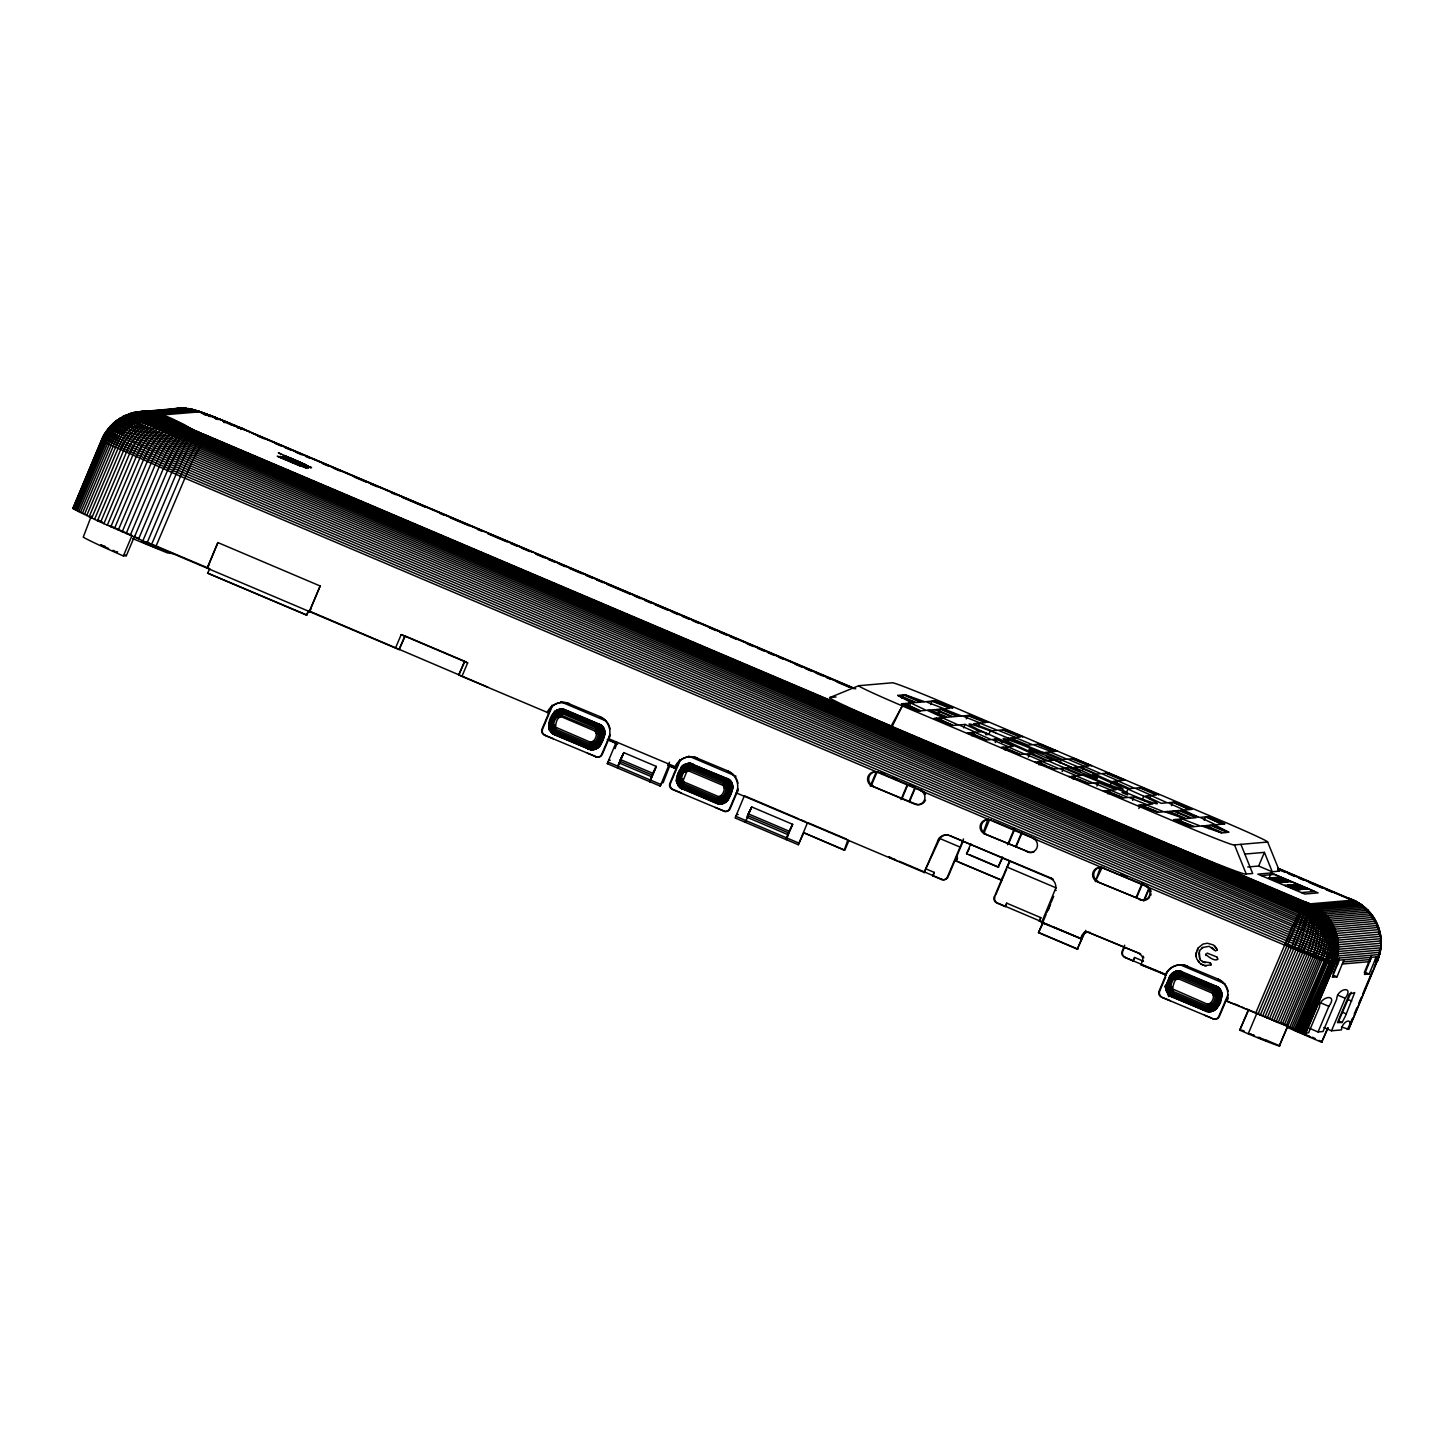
<?xml version="1.0" encoding="UTF-8"?>
<svg xmlns="http://www.w3.org/2000/svg" width="1454" height="1454" viewBox="0 0 1454 1454"><rect width="100%" height="100%" fill="white"/><g stroke="black" fill="none" stroke-linecap="round" stroke-linejoin="round"><path stroke-width="1.5" d="M249.452 431.42L249.543 432.583M1371.595 917.401L1374.866 919.291L1332.009 923.054L1312.18 915.656L196.981 442.198L150.962 421.878L133.332 412.627L144.764 411.264L155.869 412.791L204.632 436.491L1312.926 906.987L1319.869 909.532L1362.798 905.806L1349.13 898.354L1362.671 905.678L1372.358 915.493L1378.701 927.543L1381.264 940.902L1338.371 944.682L1322.504 939.102L188.602 458.065L131.532 432.783L113.576 423.023L111.722 424.822L132.75 435.691L187.693 459.955L1312.017 937.194L1338.407 946.954L1381.191 943.228L1380.391 940.211M1381.191 943.228L1380.918 947.79L1338.153 951.498L1310.908 941.429L185.858 463.881L132.914 440.58L108.65 428.167L110.34 426.222L128.643 436.164L186.766 461.899L1314.234 940.411L1338.334 949.226L1381.118 945.518L1380.428 942.483M1223.632 982.813A16.703 16.666 85 0 0 1218.252 979.16L1217.743 979.196A16.703 16.666 85 0 1 1226.594 1001.097L1296.077 1029.814L1324.939 961.494C1332.646 940.829 1329.774 910.077 1305.583 902.08L203.615 434.164L200.816 436.454L184.931 465.898L151.525 544.596L399.105 649.593L405.212 636.016L464.88 661.352L458.773 674.947L464.498 661.388L467.661 662.86L461.936 676.401L547.685 712.569A16.703 16.666 85 0 1 569.514 703.7L569.023 703.754A16.703 16.666 85 0 0 547.195 712.605L547.685 712.569M549.576 722.365L548.758 728.509L552.247 733.543L550.757 732.034L555.792 727.291L590.542 742.249C594.631 742.63 598.394 733.888 595.231 731.144L561.135 716.658C554.119 717.931 557.155 729.526 552.247 733.543M596.613 748.61L591.778 742.322C594.486 761.878 614.061 728.163 599.048 724.219L564.515 709.788L560.372 709.261L560.335 716.513M683.18 780.453L686.779 771.583L688.614 770.856L723.111 785.451C726.255 788.213 722.493 796.937 718.421 796.556L684.307 782.07L683.18 780.453L676.728 780.725M724.474 802.917L719.639 796.628C722.347 816.185 741.922 782.47 726.927 778.526A9.269 9.251 85 0 1 731.816 790.74M1167.053 992.428C1160.274 971.327 1172.578 1009.512 1167.726 991.737C1175.232 991.392 1171.724 979.105 1178.231 978.706L1212.327 993.173C1215.471 995.935 1211.709 1004.678 1207.638 1004.278L1172.633 988.974L1168.234 994.136M1221.051 998.425C1223.032 993.882 1220.724 988.157 1216.144 986.266A9.269 9.251 85 0 1 1221.033 998.48C1222.36 1006.677 1205.675 1018.963 1208.438 1004.423M1297.459 1030.341L1304.874 1032.849L1333.736 964.511C1342.242 942.01 1333.118 912.967 1309.709 903.734C1329.519 912.458 1335.663 942.119 1326.321 962.003L1297.459 1030.341L1296.077 1029.814M1197.969 960.731L1199.332 962.457L1196.715 958.858L1195.915 954.606L1198.151 948.135L1197.078 950.153M1196.115 956.787L1196.133 952.37M1214.962 946.081L1217.361 949.916L1213.508 945.009L1207.456 943.228L1202.967 944.082L1197.914 948.153M1210.291 962.984L1210.982 964.947L1210.528 962.966M1200.422 959.222C1200.095 964.184 1198.714 946.172 1199.732 951.279M1199.405 957.75L1198.968 952.915M554.81 711.515L556.937 710.134L554.81 711.515L559.536 716.731C554.01 709.243 559.754 706.898 559.917 716.586M682.671 765.658L687.397 771.038C686.034 757.97 674.511 770.675 686.579 771.947L681.308 767.33L683.107 765.622M1171.888 973.544L1170.525 975.052L1175.795 979.687L1169.543 976.834L1174.014 972.163L1171.888 973.398L1176.613 978.778C1171.07 973.38 1175.177 968.782 1182.047 971.781L1216.435 986.285A9.269 9.251 85 0 1 1221.342 998.444L1218.125 1006.077A9.269 9.251 85 0 1 1208.31 1011.657M1380.955 947.572L1380.228 952.279L1337.444 955.987L1312.453 946.845L184.004 467.934L127.534 442.997L105.906 431.802L108.85 427.93L107.451 430.202L114.83 434.401L180.641 464.062L1310.272 943.555L1337.516 953.733L1380.628 950.044C1384.39 928.179 1370.031 906.333 1349.548 898.536M1278.084 1022.744L1306.946 954.406C1310.854 938.739 1321.631 915.802 1307.237 902.77C1303.329 915.457 1296.677 933.795 1291.37 947.99L1262.49 1016.328M1291.443 1028.051L1320.305 959.713C1326.957 941.374 1328.811 913.984 1308.691 903.352C1327.157 914.312 1325.339 941.647 1316.815 958.35L1279.32 1045.917A31.552 1 22.9 0 1 1248.223 1033.794L1239.735 1030.177L1248.386 1009.676L1245.86 1008.603M246.871 430.984L249.543 431.547M590.942 742.358C588.07 751.3 594.268 751.718 591.36 742.394M718.803 796.665C719.512 806.298 713.914 804.298 718.421 796.556M1208.038 1004.405L1207.147 1011.493L1209.292 1011.802M1303.638 1032.485L1332.5 964.147C1341.606 942.156 1332.373 913.13 1310.163 903.861C1333.209 912.985 1344.95 942.101 1334.736 964.674L1305.874 1033.012L1304.874 1032.849M549.594 730.362L555.392 726.564L548.83 728.472L549.594 730.362L549.067 724.528L552.829 714.677A9.269 9.251 85 0 1 564.934 709.806L562.534 709.188L560.753 716.549L560.263 714.859C555.373 716.295 550.866 725.909 555.828 729.29L589.924 743.757C595.995 745.139 601.084 733.034 595.904 729.617L560.263 714.859M688.324 763.368L690.832 763.459L688.614 770.856C689.687 760.478 684.289 762.041 687.778 770.893M1180.048 971.199L1177.831 978.578L1177.976 971.054M1379.428 951.479L1379.083 956.677L1336.299 960.403L1310.981 951.134L182.186 472.077L125.317 446.96L103.543 435.691L104.888 433.474L123.608 443.652L183.095 470.006L1311.744 948.989L1336.935 958.222L1379.719 954.496L1379.828 949.244M1301.003 1031.613L1329.865 963.275C1338.552 942.119 1332.009 913.403 1309.709 903.734C1332.118 913.13 1340.697 942.265 1330.846 963.62L1301.984 1031.94M1217.87 958.986C1215.108 962.948 1203.93 953.479 1206.002 953.933M600.72 744.084A9.269 9.251 85 0 1 588.597 748.992L554.029 734.397L556.446 727.763L555.137 728.908M588.125 748.883L590.578 749.592L588.125 748.883L590.542 742.249M681.926 788.868L684.307 782.07L680.108 787.704L682.362 788.831A9.269 9.251 85 0 1 680.272 787.595L716.767 803.28A9.269 9.251 85 0 0 728.89 798.355L732.125 790.722A9.269 9.251 85 0 0 727.2 778.562L690.396 763.495M1207.638 1004.278C1203.058 1009.003 1208.292 1013.438 1205.984 1011.003L1171.142 996.59L1173.542 989.81L1169.343 995.427L1171.579 996.553A9.269 9.251 85 0 1 1167.798 993.609M1305.31 1032.94L1334.19 964.602C1343.805 941.647 1332.555 911.513 1308.382 903.388M1379.828 954.424L1380.228 952.279M1379.428 954.024L1379.937 951.807M617.877 766.331L617.477 768.003L623.839 752.645L656.227 766.403L649.865 781.761L656.227 766.403L652.791 773.292L620.404 759.533L617.877 766.331L619.077 762.932L651.465 776.69L650.283 780.089M745.757 820.619L745.339 822.31L751.718 806.934L792.63 824.309L786.25 839.685L787.868 834.614L746.829 817.239L751.718 806.934L748.265 813.822L789.177 831.197L792.63 824.309L788.577 832.888L747.538 815.53L750.991 808.642M679.018 786.414L683.653 781.598L683.689 783.597L717.785 798.064C723.856 799.446 728.963 787.341 723.765 783.924L689.669 769.439C683.707 768.185 679.218 779.09 682.998 783.215M1081.649 938.92L1041.573 922.527L1055.768 888.103A9.269 9.251 85.3 0 0 1050.206 878.289L949.753 835.632A9.269 9.251 85 0 0 938.83 838.467L924.053 872.636L939.956 838.358A9.269 9.251 85 0 1 948.535 834.887M555.355 725.728C539.761 729.472 559.899 701.719 549.885 722.329L554.81 711.351L553.447 713.023L558.918 717.276L558.118 715.731M683.325 779.635L677.473 776.999C686.633 757.607 673.329 777.999 677.055 782.779M677.11 778.981A9.269 9.251 85 0 1 677.746 776.636L676.364 780.762L678.582 786.45M682.417 782.688L683.416 781.252C673.347 790.976 676.383 773.364 680.69 768.984A9.269 9.251 85 0 1 692.795 764.113M1169.398 978.633L1165.708 986.466L1172.433 987.775M1166.144 986.575L1166.653 984.394A9.269 9.251 85 0 0 1166.599 991.501M786.669 837.995L789.177 831.197M1176.995 978.615L1175.941 971.399L1173.56 972.381M1305.583 902.08L1257.892 1014.383M1351.129 992.264L1338.68 1021.035L1342.097 1022.489L1345.368 1016.11L1354.71 992.591L1349.348 994.172L1337.48 1022.616L1342.097 1022.489M1305.656 1033.012L1334.518 964.674C1344.423 942.065 1333.154 912.967 1310.018 903.843M1341.479 1026.978L1348.658 1029.305L1379.119 956.459L1378.265 955.878L1377.629 960.912L1374.539 961.221L1369.123 974.016L1364.434 974.434L1371.413 957.314M1374.321 966.51L1379.119 956.459M1344.005 959.695L1337.008 976.834L1332.3 977.252L1339.298 960.113M1374.539 961.221L1376.138 956.896M1378.065 958.368L1378.81 956.205M1298.731 1030.795L1327.593 962.457C1337.262 942.955 1331.573 915.002 1311.308 904.515M670.076 764.949L663.169 782.67L661.734 782.779L660.225 786.105L607.245 763.659L616.369 741.776M615.042 748.646L617.223 742.503M669.222 764.222L660.225 786.105M798.918 818.929L744.375 795.756L735.106 817.966L798.319 844.738L803.862 832.742L844.865 850.154L848.918 840.539M846.537 839.085L807.57 822.546L798.319 844.738M934.268 872.418L932.832 875.835L934.268 872.418L926.253 869.001M983.576 831.688L988.048 818.947M1040.828 917.656L1039.374 921.073L1040.828 917.656L1006.731 903.17L1005.277 906.587L996.753 902.97A4.635 4.635 85 0 1 994.3 896.9L1009.549 860.877M1048.461 909.75L1050.624 903.643L1046.916 912.403M1100.569 866.729L1095.353 881.597L1102.114 867.565M1142.626 960.876L1134.593 957.477L1133.157 960.894L1124.633 957.277A4.635 4.635 85 0 1 1122.161 951.189L1124.687 945.209M488.017 687.233L308.757 610.789L306.467 615.115L207.577 573.13L209.885 568.805L153.397 544.814M306.467 615.115L308.757 610.789M1284.173 1025.197L1313.053 956.859C1317.088 940.193 1325.448 915.166 1308 903.079C1322.867 915.838 1315.343 939.775 1309.036 955.26L1280.174 1023.598M1273.777 1020.999L1302.657 952.661C1308.782 938.793 1319.341 914.875 1306.292 902.516M1377.52 960.967L1378.483 958.768M1172.215 990.937L1172.869 989.32L1171.633 990.41L1172.905 991.319L1207.002 1005.804C1213.072 1007.168 1218.179 995.063 1212.981 991.664L1178.885 977.179C1173.014 975.961 1169.27 985.903 1171.633 990.41M1269.342 1019.163L1298.204 950.825L1307.8 917.092L1308.636 907.787L1307.146 902.879L1314.252 905.842L1357.036 902.134L1353.874 900.462M320.171 585.998L309.357 611.625L320.171 585.998L217.882 542.56L207.431 568.15L209.085 564.207M600.865 725.237L595.904 731.616L602.392 726.636M728.727 779.544L723.765 785.923L730.253 780.943M1217.943 987.284L1212.999 993.664L1219.488 988.684M1308.455 1027.887L1318.051 1031.958L1328.865 1006.332C1338.789 992.755 1319.305 996.481 1319.414 1007.149L1308.582 1032.776L1305.874 1033.012M1323.849 1027.524L1331.519 1030.777L1345.223 998.316C1354.764 984.94 1336.826 988.593 1336.735 999.062L1323.013 1031.522L1318.051 1031.958M1347.222 1029.414C1355.491 1016.546 1342.278 1019.999 1341.406 1029.923L1331.519 1030.777M72.918 508.391L101.78 439.544L72.918 508.391L97.491 520.786L151.525 544.596M73.354 508.736L102.234 440.398C114.957 407.356 157.087 405.939 182.295 424.877C161.757 420.46 146.963 442.216 139.693 458.501L110.813 526.839M74.009 509.173L102.87 440.835C111.849 418.007 140.438 405.63 163.012 415.608M74.881 509.682L103.743 441.362C112.63 418.679 140.911 405.993 163.466 415.88M75.953 510.299L104.815 441.961C113.612 419.497 141.511 406.429 164.029 416.207M77.226 510.99L106.106 442.67C114.793 420.424 142.238 406.92 164.702 416.571M78.716 511.772L107.596 443.452C116.156 421.478 143.092 407.483 165.483 416.971M80.406 512.644L109.286 444.306C117.719 422.641 144.055 408.12 166.374 417.425M82.296 513.589L111.158 445.251C119.464 423.932 145.127 408.81 167.355 417.934M84.387 514.607L113.248 446.269C121.409 425.331 146.327 409.574 168.446 418.461M86.64 515.697L115.52 447.378C128.352 414.499 163.375 409.664 190.329 428.421C171.554 428.512 162.394 450.958 154.996 465.28L126.135 533.618M89.094 516.879L117.974 448.541C125.735 429.021 147.581 412.282 169.191 419.025M91.311 516.025L83.241 537.144A77.934 2.454 22.9 0 0 113.448 551.593L123.372 555.955L126.334 555.701L134.804 535.654M91.729 518.115L120.591 449.777C128.334 430.184 150.544 412.336 172.299 420.297M94.528 519.423L123.39 451.085C130.933 432.474 150.834 414.463 172.154 420.406M97.491 520.786L126.353 452.448C133.786 434.328 152.634 415.699 173.771 421.169M100.599 522.222L129.479 453.884C136.84 436.255 154.542 417.025 175.48 421.951M103.87 523.713L132.732 455.375C140.038 438.254 156.541 418.461 177.261 422.769M107.287 525.257L136.149 456.919C143.437 440.071 159.631 418.807 180.441 424.041M114.484 528.474L143.346 460.136C150.616 444.415 164.011 422.242 184.222 425.731M118.265 530.165L147.127 461.827C154.433 446.614 166.374 424.168 186.203 426.604M122.154 531.873L151.016 463.535C158.359 448.795 168.882 426.258 188.238 427.512M130.206 535.399L159.976 464.971L167.137 451.103L174.007 441.107L182.004 432.856L189.111 429.203L194.636 430.293L158.068 413.499L151.543 411.827L140.057 411.5L201.761 441.362L1313.689 913.385L1329.501 919.255L1372.358 915.493L1358.181 902.734M123.372 555.955L132.023 535.454L122.1 531.092A77.934 2.454 22.9 0 1 109.886 525.548M134.35 537.217L163.23 468.879C170.9 455.774 178.351 429.275 196.835 431.256C180.678 436.309 174.953 457.029 167.446 470.696L138.566 539.034M142.837 540.888L171.717 472.55C178.86 463.044 187.929 423.35 205.268 435.655L1309.854 904.624L1316.215 906.987L1359.036 903.261L1362.798 905.806M147.163 542.742L176.025 474.404C183.368 460.554 188.039 442.198 201.343 433.201M155.905 546.468L191.037 463.717L205.741 435.219L203.033 434.31M207.05 568.187L217.882 542.56M309.72 611.589L311.392 607.645M395.452 648.175L401.177 634.616L404.83 636.052L399.105 649.593M609.044 738.396L602.301 754.353A4.635 4.635 85 0 1 596.249 756.807L544.468 735.142A4.635 4.635 85 0 1 542.015 729.054L552.12 705.154M542.615 732.562A4.635 4.635 85 0 1 542.633 729.017L551.902 707.08M588.161 749.028L588.906 748.974A9.269 9.251 85 0 0 601.029 744.048L604.264 736.415A9.269 9.251 85 0 0 599.339 724.256L565.242 709.77L561.135 716.658L561.044 714.914M595.631 756.862A4.635 4.635 85 0 0 601.683 754.408L610.117 734.47M668.731 763.968L669.458 762.259M737.76 790.722L730.181 808.66A4.635 4.635 85 0 1 724.11 811.114L672.348 789.449A4.635 4.635 85 0 1 669.876 783.379L679.981 759.461M681.49 793.012L672.966 789.395A4.635 4.635 85 0 1 670.494 783.324L679.763 761.387M723.492 811.168A4.635 4.635 85 0 0 729.544 808.715L737.978 788.777M901.916 698.32L903.37 694.903L920.418 702.137L916.075 702.518L899.026 695.285L903.37 694.903M870.292 786.032L876.199 772.074M871.164 785.96L877.053 772.001M803.68 832.742L844.247 850.208L847.827 840.012M907.241 706.571L908.677 703.154M910.677 702.991L904.443 703.536L920.673 710.842L926.253 710.352L910.677 702.991L909.241 706.408L914.475 708.934M930.596 704.554L932.05 701.137L949.916 708.298L944.337 708.789L925.816 701.682L932.05 701.137M900.989 799.591L907.005 785.324M902.28 797.955L907.569 785.433M938.811 712.551L940.247 709.134L957.314 716.386L952.97 716.767L935.922 709.516L940.247 709.134M939.157 721.239L940.611 717.822M940.702 721.111L942.156 717.694L958.331 725.001L953.424 725.437L936.994 718.149L942.156 717.694M966.256 718.894L967.692 715.477L985.358 722.674L980.45 723.092L962.548 715.931L967.692 715.477M963.693 727.836L965.129 724.419L980.668 731.798L975.398 732.253L959.058 724.946L965.129 724.419M971.872 735.851L973.326 732.434M973.289 735.724L974.725 732.307L991.228 739.595L986.703 739.995L970.036 732.707L974.725 732.307M978.288 726.564L979.723 723.147L997.499 730.326L992.228 730.799L973.653 723.674L979.723 723.147M985.63 734.652L988.884 734.379L990.319 730.962M995.281 742.54L996.717 739.123L1013.129 746.411L1008.531 746.811L991.882 739.541L996.717 739.123M932.832 875.835L941.356 879.452A4.635 4.635 85 0 0 947.408 876.98L963.529 838.94M941.356 879.452L941.974 879.397A4.635 4.635 85 0 0 948.044 876.926L963.275 840.885M1007.313 741.485L1008.749 738.069M1005.205 750.391L1006.641 746.974M1006.495 750.282L1007.931 746.865L1024.706 754.117L1020.344 754.499L1003.478 747.247L1007.931 746.865M1013.656 740.94L1015.092 737.523L1032.54 744.721L1027.96 745.12L1010.257 737.941L1015.092 737.523M1002.66 857.824L998.098 867.184L966.565 853.789L970.854 843.629M983.686 833.724L989.592 819.783M1028.323 757.098L1029.777 753.681L1046.644 760.951L1042.264 761.314L1025.343 754.063L1029.777 753.681M1038.974 764.895L1040.41 761.478M1040.228 764.786L1041.664 761.369L1058.712 768.603L1054.35 768.984L1034.83 761.969L1053.732 769.039M998.098 867.184L1002.406 857.006M1007.549 844.81L1014.438 828.526M1008.822 843.211L1015.001 828.58M995.754 894.846L1006.713 868.929M1059.966 763.077L1061.402 759.66L1057.04 760.042L1053.823 758.715A37.113 1.163 22.9 0 0 1029.069 749.392A37.113 1.163 22.9 0 0 1049.17 759.115L1052.242 760.46L1047.88 760.842M1005.277 906.587L1006.731 903.17M1062.183 771.601L1063.692 768.185L1080.922 775.4L1076.487 775.782L1059.33 768.566L1063.692 768.185M1073.179 779.38L1074.615 775.963L1075.887 775.854L1093.19 783.07L1088.755 783.452L1077.105 778.581M1074.451 779.271L1075.887 775.854M1082.612 769.838L1084.048 766.422L1100.987 773.673L1096.552 774.055L1079.704 766.785L1084.048 766.422M1096.916 786.032L1098.37 782.615L1116.072 789.795L1111.238 790.213L1093.771 782.997L1098.37 782.615M1046.298 913.894L1038.483 932.668L1077.305 949.171L1085.865 930.324M1051.151 902.389L1053.696 896.373M1038.483 932.668L1043.499 922.181M1110.402 784.851L1111.837 781.434M1107.839 793.793L1109.275 790.376M1109.111 793.684L1110.565 790.267L1128.159 797.464L1123.469 797.864L1106.021 790.667L1110.565 790.267M1116.345 784.342L1117.799 780.925L1134.429 788.195L1129.594 788.613L1113.201 781.325L1117.799 780.925M1127.704 794.974L1122.015 792.575L1126.65 792.176L1128.086 788.759M1132.666 800.354L1134.102 796.937L1152.677 804.062L1146.606 804.571L1128.831 797.41L1134.102 796.937M1080.413 939.011L1081.849 935.594A5.562 5.562 85.1 0 1 1089.137 932.65L1140.536 953.915L1089.137 932.65M1081.522 938.92L1082.957 935.504A5.562 5.562 85.1 0 1 1090.246 932.559M1077.305 949.171L1084.411 932.105M1143.753 796.101L1142.317 799.518L1146.334 801.463M1138.845 808.551L1140.299 805.134L1157.947 812.313L1138.337 805.298L1140.299 805.134M1144.425 808.061L1145.861 804.644L1163.782 811.805L1158.638 812.259L1140.972 805.062L1145.861 804.644M1149.496 798.9L1150.932 795.483L1167.271 802.79L1161.201 803.317L1145.661 795.938L1150.932 795.483M1171.451 805.716L1172.887 802.299L1189.336 809.587L1184.174 810.042L1167.998 802.717L1172.887 802.299M1136.265 897.1L1142.299 882.832M1177.504 813.913L1178.94 810.496L1195.988 817.73L1191.662 818.111L1174.596 810.878L1178.94 810.496M1122.761 954.678A4.635 4.635 85 0 1 1122.797 951.134L1124.469 947.154M1178.812 822.51L1180.248 819.093M1180.539 822.364L1181.975 818.947L1200.531 826.054L1194.279 826.599L1176.395 819.438L1181.975 818.947M1133.157 960.894L1134.593 957.477M1187.554 966.128A16.703 16.666 85 0 0 1165.708 974.98L1140.917 964.711L1142.371 961.294A5.562 5.562 85.1 0 0 1139.409 954.006M1204.221 820.31L1205.657 816.894L1221.887 824.2L1215.653 824.745L1200.077 817.384L1205.657 816.894M1208.801 828.635L1210.255 825.218L1227.303 832.451L1222.959 832.833L1205.911 825.581L1210.255 825.218M1226.976 998.444L1219.397 1016.382A4.635 4.635 85 0 1 1213.327 1018.836L1161.564 997.19A4.635 4.635 85 0 1 1159.092 991.101L1167.526 971.163M1160.692 996.117A4.635 4.635 85 0 1 1159.729 991.046L1165.617 977.088M1172.542 987.375L1166.29 984.522L1170.488 974.943M1166.69 984.74L1169.543 976.834M1247.75 866.984L1258.637 866.039L1264.417 852.371L1244.824 854.08M1269.687 876.635L1271.232 872.963L1318.124 892.883L1304.729 894.046L1257.837 874.127L1271.232 872.963M1212.709 1018.89A4.635 4.635 85 0 0 1218.779 1016.437L1228.03 994.518M1239.735 1030.177L1247.932 1011.675M1255.584 1013.402L1291.588 928.706L1301.421 908.296L1305.856 902.334M1248.223 1033.794L1256.874 1013.293L1248.386 1009.676M1260.2 1015.346L1289.062 947.008L1288.535 944.318L181.277 474.168L124.317 448.995L102.507 437.545L101.798 440.053L111.158 445.251L180.387 476.258L1289.062 947.008L1328.774 962.893L1337.716 964.42M1264.798 1017.273L1293.66 948.935C1299.349 934.486 1308.509 918.165 1306.419 902.443M1267.07 1018.236L1295.932 949.898L1298.095 948.317L1330.337 961.021L1338.552 962.294M1271.578 1020.09L1300.439 951.752C1305.038 936.685 1315.125 918.419 1307.564 903.043M1275.958 1021.889L1304.82 953.551L1304.274 950.861M1282.21 1024.416L1311.072 956.078L1312.962 954.387M1286.099 1025.961L1314.961 957.623C1321.268 940.902 1326.084 916.238 1309.527 903.843M1279.32 1045.917L1287.971 1025.415M1289.734 1027.396L1318.596 959.058L1320.65 957.404M1293.06 1028.687L1321.94 960.349C1330.246 942.228 1329.41 915.402 1310.508 904.224M1294.623 1029.268L1325.03 959.095M1299.912 1031.231L1330.337 961.021M1302.875 1032.249L1332.918 961.894M1304.311 1032.685L1333.9 962.203L1332.5 964.147M1332.973 973.489L1339.388 958.313M1286.881 1027.233L1321.631 1042.264L1327.702 1027.905M1321.631 1042.264L1328.156 1027.851M1349.839 1024.488L1352.456 1018.273M1354.201 1014.129L1356.836 1007.913M1358.581 1003.769L1361.198 997.571M1362.961 993.427L1372.576 970.636M1348.658 1029.305L1377.283 960.512M969.345 848.609L966.565 853.789M1136.701 897.5L1142.88 882.887M1364.27 972.599L1371.504 955.514M909.713 801.172L914.948 788.868M1007.549 866.947L1010.166 860.786M1016.273 846.428L1021.508 834.105M1144.134 900.717L1149.369 888.394M909.077 801.372L915.166 787.105M1015.637 846.61L1021.726 832.342M1143.498 900.917L1148.733 888.685M101.798 440.053L106.124 431.565L104.688 433.71M1333.736 964.511L1334.681 962.421M623.112 754.353L619.804 761.224L652.064 775L655.518 768.112M607.372 763.659L608.154 762.06M1334.518 964.674L1335.572 962.566M1334.19 964.602L1335.226 962.53M102.507 437.709L103.543 435.691M560.372 709.261L556.482 710.352M891.138 726.109L902.298 705.899L1183.611 825.345A51.035 1.599 22.9 0 0 1233.901 844.956L1267.506 842.048A51.035 1.599 22.9 0 0 1224.032 821.837L942.719 702.391A51.035 1.599 22.9 0 0 892.429 682.78L858.823 685.688L829.543 697.684A73.3 2.308 22.9 0 0 885.577 723.728L892.156 726.527L902.298 705.899A51.035 1.599 22.9 0 1 858.823 685.688M552.393 714.714L556.628 710.842L562.189 709.934L598.121 724.964C609.408 730.417 600.011 752.699 588.234 748.374L551.048 731.671M680.708 769.311L681.308 767.33M1169.925 977.052L1170.924 974.889M103.543 435.528L104.67 433.546M727.2 778.562L723.111 785.451L724.437 784.306M1216.435 986.285L1212.327 993.173L1213.654 992.046M554.556 728.381L555.537 726.945L554.101 727.727M106.124 432.056C117.883 414.026 143.055 406.393 162.684 415.39M1200.295 949.789L1202.821 947.499L1201.567 948.517M1217.361 949.916L1215.38 950.952M1210.982 964.947L1204.566 965.601L1206.347 965.892M1267.615 841.921L1279.465 871.055L1272.268 871.818L1258.637 866.039M681.653 767.657L684.507 765.149L690.05 764.241L725.982 779.271C737.287 784.724 727.872 807.006 716.095 802.681L681.999 788.213L677.818 784.415M1170.87 975.38L1173.723 972.871L1179.267 971.981L1215.199 986.993C1226.504 992.446 1217.107 1014.747 1205.311 1010.421L1171.215 995.935L1166.272 990.519M1216.798 1007.931L1209.583 1003.969C1216.544 1018.254 1226.285 992.446 1217.289 987.484M240.71 429.439L242.4 428.457L230.005 424.423M110.141 426.458L111.722 424.822M1182.047 971.781L1178.231 978.706L1178.122 976.961M237.802 428.239C239.474 425.768 248.761 431.893 242 428.367M1329.865 963.275L1331.737 961.512L1331.737 963.911M681.981 782.034L683.253 780.871L676.619 782.815M1171.197 989.774L1172.469 988.593L1166.326 990.374M113.394 423.259L115.32 421.551L135.713 432.438L189.511 456.192L1312.907 933.05L1338.207 942.41L1380.991 938.684L1380.482 936.012M596.576 729.999L595.231 731.144L599.339 724.256M1324.939 961.494L1326.993 959.822L1327.593 962.457M115.12 421.787L118.992 418.879L136.294 428.276L191.292 452.63L1320.686 931.869L1337.589 937.903L1380.373 934.177L1374.793 919.201M115.12 421.624L117.12 420.17L137.258 430.929L190.401 454.393L1318.251 933.014L1337.953 940.138L1380.846 936.376L1379.319 929.579L1336.244 933.45L1306.728 922.163L193.018 449.304L142.183 426.858L122.718 416.626L124.935 415.553L141.438 424.513L193.855 447.741L1314.143 923.29L1335.808 931.305L1378.628 927.416M596.176 748.646C603.083 743.63 608.844 728.745 598.448 724.437L564.334 709.97M682.671 765.822L684.361 764.477M724.037 802.953C730.998 797.81 736.542 783.433 726.491 778.562L692.213 764.277L684.343 764.659M1209.237 1004.205C1214.653 1021.617 1229.175 989.265 1215.526 986.484M118.792 419.097L122.899 416.571L127.207 416.189M118.792 418.934L120.918 417.68L140.493 428.13L192.164 450.94L1311.381 926.053L1336.826 935.649L1379.991 931.905L1379.21 931.287L1380.028 935.722L1379.046 933.123L1380.464 934.122M1304.82 953.551L1307.255 952.079M1320.305 959.713L1322.922 958.277L1323.485 960.93M1367.469 911.749L1370.977 913.694L1328.12 917.438L1317.76 913.748L202.324 440.308L142.328 411.482L133.332 412.754L122.718 416.771M135.604 412.772L131.133 413.209L149.162 422.678L196.235 443.47L1316.124 918.819L1333.1 925.035L1375.975 921.291L1368.687 911.385L1362.198 905.897M1313.053 956.859L1315.652 955.46L1316.815 958.35M596.14 731.962L603.592 728.345M724.001 786.269L731.453 782.652M1213.236 994.009L1220.669 990.392M1375.884 921.327L1377.792 925.453L1335.008 929.179L1312.017 920.582L187.202 443.034L126.843 414.863L131.314 413.154M142.492 411.3L146.89 411.5L203.36 438.508L1311.344 908.914L1324.939 914.039L1367.941 910.295L1370.977 913.694M198.38 439.926L154.578 420.57L137.803 411.773L135.549 412.136L152.761 421.169L197.689 441.016L1313.907 914.875L1330.792 921.127L1373.648 917.365L1372.303 915.402M201.343 435.818L1311.708 907.241L1321.759 910.967L1364.579 907.223L1367.941 910.295L1363.979 906.805M1358.436 902.879L1360.944 904.479L1318.124 908.223L1310.527 905.406L193.237 430.093M1202.567 947.517L1209.11 946.3L1214.635 950.189L1211.945 947.445M1289.062 947.008L1291.752 945.682L1298.095 948.317M124.753 415.626L126.843 414.717M594.104 749.264C602.12 745.793 607.954 731.853 600.211 725.437M1298.204 950.825L1301.221 949.607L1302.657 952.661M1213.69 1010.657L1207.147 1011.493M1306.946 954.406L1310.163 953.261L1311.072 956.078M128.97 413.917L147.381 423.587L195.472 444.815L1318.233 921.345L1334.118 927.089L1376.974 923.326L1370.486 913.294L1364.252 906.951M133.332 412.627L183.604 408.156L189.674 409.319L183.604 408.156M144.6 411.318L202.851 439.362L1310.163 909.495L1326.648 915.711L1369.486 911.949L1373.576 917.401M146.89 411.5L160.322 414.099L197.144 410.937L220.717 419.57M160.322 414.099L155.869 412.881L192.582 409.574L211.993 416.098M596.304 732.343L604.355 730.271M724.165 786.65L732.234 784.578M1213.381 994.391L1221.451 992.3M1291.37 947.99L1294.932 947.008L1295.932 949.898M131.133 413.354L133.495 412.572M170.954 409.483L186.585 408.429M170.427 409.392L181.641 408.101L187.548 409.174M170.082 409.392L183.913 408.174M239.147 427.403L240.11 427.494L227.315 423.314M223.698 422.405L228.95 422.896L220.535 419.57L215.792 419.225M172.299 408.901L189.365 408.847L206.177 413.972M719.221 796.701C718.821 818.093 742.049 782.688 726.309 778.744M719.966 803.898L722.129 803.735M1175.45 971.617L1181.611 971.817M228.95 423.187L237.438 426.367M949.753 835.632L1051.315 878.18A9.269 9.251 85.3 0 1 1053.405 879.416M1050.206 878.289L1051.315 878.18M135.731 412.082L181.641 408.101M142.074 412.227L148.526 411.664M186.167 408.356L149.162 411.682L203.814 437.727L1312.217 908.296L1323.467 912.458L1366.306 908.714L1354.037 901.607M131.296 413.663L135.604 413.281M207.449 414.445L188.402 408.665L151.416 411.864L201.815 435.291M199.58 411.827L162.339 414.972L158.068 413.499L194.763 410.192L201.252 412.136M282.33 456.411L296.725 462.954M302.196 465.335L279.95 456.411L302.341 465.244L292.418 460.7M306.867 465.843L311.556 467.625L284.021 456.265M173.989 553.738L167.265 552.865L132.677 538.58M207.577 573.13L306.958 615.06M610.08 728.981A16.703 16.666 85 0 0 600.211 716.731L599.72 716.786A16.703 16.666 85 0 1 608.572 738.668L675.547 766.858A16.703 16.666 85 0 1 691.032 756.68M829.689 697.52L836.05 696.975M548.849 726.418L555.319 726.146M544.468 735.142L553.374 738.723M554.065 734.561L588.906 748.974M604.7 732.325L596.376 732.761M604.555 734.397L596.34 733.179M604.264 736.415L596.231 733.579M608.572 738.668L609.062 738.632A16.703 16.666 85 0 0 610.044 735.506M601.029 744.048L592.978 741.267L599.702 745.884M598.321 747.429L592.487 741.922L594.123 742.594M594.268 749.428L590.07 749.446M587.471 753.208L596.249 756.807M608.881 760.351L610.317 760.224M675.547 766.858L675.056 766.894A16.703 16.666 85 0 1 696.902 758.043L697.393 758.007A16.703 16.666 85 0 0 694.267 757.025M733.452 774.691A16.703 16.666 85 0 0 728.091 771.038L727.582 771.074A16.703 16.666 85 0 1 736.433 792.957L924.562 872.6M1031.05 753.572L1033.685 753.354L1014.656 744.702A64.939 2.036 22.9 0 1 1020.235 744.212L1041.5 752.663L1044.136 752.445M732.562 786.632L724.237 787.068M1041.664 761.369L1037.302 761.751L1045.789 765.367M732.434 788.704L724.201 787.486M732.125 790.722L724.092 787.886M736.433 792.957L736.924 792.921A16.703 16.666 85 0 0 737.905 789.795M1064.928 768.076L1069.308 767.694L1072.489 769.021A37.113 1.163 22.9 0 0 1097.261 778.344A37.113 1.163 22.9 0 0 1077.16 768.621L1074.088 767.276L1078.45 766.894M728.89 798.355L720.839 795.574L727.563 800.191M873.163 785.978A7.415 7.397 85.1 0 1 869.238 776.254A7.415 7.397 85.1 0 1 878.943 772.31L877.816 772.401A7.415 7.397 85.1 0 0 868.111 776.345A7.415 7.397 85.1 0 0 872.055 786.069L915.784 804.08A7.415 7.397 85.1 0 0 925.489 800.136M726.182 801.736L720.366 796.229L721.984 796.901M720.075 804.062L717.931 803.753M1082.194 775.291L1084.829 775.073L1106.076 783.524A64.939 2.036 22.9 0 0 1111.656 783.034L1092.645 774.382L1095.28 774.164M715.332 807.515L724.11 811.114M925.544 794.447A7.415 7.397 85.1 0 0 921.563 790.413L920.455 790.503A7.415 7.397 85.1 0 1 924.38 800.227A7.415 7.397 85.1 0 1 914.675 804.171L872.055 786.069M736.869 814.622L738.178 814.513M914.675 804.171L915.784 804.08M985.685 833.76A7.415 7.397 85.1 0 1 981.759 824.018A7.415 7.397 85.1 0 1 991.464 820.092L990.356 820.183A7.415 7.397 85.1 0 0 980.65 824.127A7.415 7.397 85.1 0 0 984.576 833.851L1028.323 851.862A7.415 7.397 85.1 0 0 1033.976 851.899M888.703 856.715A4.635 4.635 85 0 0 890.193 857.733L894.919 859.405M984.576 833.851L1028.323 851.862M957.35 854.716A16.703 16.666 85 0 1 956.041 861.095L956.532 861.041A16.703 16.666 85 0 0 957.514 857.915M1148.278 886.94A7.415 7.397 85.1 0 0 1146.606 885.959L1102.877 867.965A7.415 7.397 85.1 0 0 1093.172 871.909A7.415 7.397 85.1 0 0 1097.098 881.633L1140.845 899.626A7.415 7.397 85.1 0 0 1149.569 897.372M956.041 861.095L1001.715 880.233L958.586 861.913M1097.098 881.633L1140.845 899.626M994.3 896.9L994.918 896.845A4.635 4.635 85 0 0 997.371 902.916L1042.391 922.036M1146.606 885.959L1145.498 886.068A7.415 7.397 85.1 0 1 1149.423 895.791A7.415 7.397 85.1 0 1 1139.718 899.735M1261.49 875.562L1274.395 874.436L1314.452 891.447L1301.566 892.574M1274.122 877.507L1287.263 882.051M1275.376 877.416L1288.498 881.942M1276.612 877.307L1289.734 881.833M1277.848 877.198L1290.97 881.724L1279.084 877.089M1284.773 882.251L1272.886 877.616L1286.008 882.16M1291.17 884.759L1304.311 889.285M1292.424 884.65L1305.547 889.176M1293.66 884.541L1306.783 889.066L1294.896 884.432M1301.821 889.503L1289.934 884.868L1303.075 889.394M1310.163 903.861L1352.947 900.153L1359.017 903.225L1350.602 899.008L1358.945 903.152M1312.235 904.806L1355.019 901.08L1357.055 902.116L1351.311 899.317L1356.982 902.043M1081.849 935.594L1082.957 935.504M1124.633 957.277L1166.163 974.598M1205.639 954.515L1206.057 955.551M1142.371 961.294L1143.48 961.203M1217.325 957.423L1217.561 959.458M1140.917 964.711L1157.566 971.217M1205.239 962.784L1202.44 961.548L1210.001 962.748M1202.803 965.02L1200.804 963.929L1204.821 965.583M1159.51 972.035L1165.708 974.98M1343.26 961.894L1370.668 959.513M1375.375 959.095L1378.356 958.84M1342.424 964.002L1369.832 961.621M1165.944 988.466L1172.397 988.193M1161.564 997.19L1170.452 1000.77M1221.778 994.354L1213.454 994.79M1221.651 996.426L1213.418 995.208M1221.342 998.444L1213.308 995.608M1226.594 1001.097L1233.919 1003.951M1218.125 1006.077L1210.055 1003.296L1211.2 1004.623M1211.782 1011.421L1208.856 1004.369L1210.037 1005.659M1204.548 1015.255L1211.618 1018.127M1240.135 1030.123L1241.189 1030.032M185.403 409.119L176.806 408.265M1071.507 776.218L1074.615 775.963M937.612 840.557L938.721 840.448M1055.113 890.448L1056.24 890.357M1041.573 922.527L1048.934 925.035M208.54 416.335L213.774 416.789L196.472 410.555M179.078 408.12L183.24 409.192M199.325 411.591L190.365 409.047L153.651 412.282L202.27 434.873M174.553 408.538L195.109 410.155M204.123 414.608L210.485 415.59M191.401 410.501L195.399 410.828M560.462 709.061L562.971 709.152M198.998 411.355L190.801 409.701L200.288 412.209L196.526 411.736L198.253 412.373M203.76 413.936L208.704 414.917L201.87 413.209L207.831 415.499M185.876 408.356L188.82 408.719M215.901 418.243L219.572 419.079L213.647 417.353L218.227 419.17M191.801 409.592L204.978 413.554M683.216 780.035L676.928 778.835M192.201 409.428L173.826 409.156M188.129 408.647L196.908 410.919M188.402 408.665L191.019 409.137M1207.093 953.079L1217.107 957.077M200.67 412.082L196.853 411.337L198.416 411.918M196.108 410.7L202.033 412.536M190.619 409.065L194.345 409.937M207.086 414.481L215.646 417.534L212.339 416.317M229.714 423.278L231.113 423.786L221.717 420.242M202.124 412.609L203.942 413.118M192.837 409.574L200.034 411.936M193.727 409.755L201.252 412.282M1179.485 971.417L1215.708 986.303M1349.821 898.663C1354.746 901.771 1347.949 899.026 1350.911 899.226M220.535 419.57L222.698 420.37L218.391 418.697M216.301 417.88L217.573 418.298L214.283 417.08M207.14 414.263L201.906 412.809L207.359 414.881M141.511 541.451L143.982 542.36M157.65 548.467L151.18 545.941M102.198 545.305L100.744 544.832L104.47 546.704M116.356 551.629L117.665 551.938M1242.079 1030.25L1244.097 1030.959M1251.167 1034.121L1249.713 1033.667L1253.439 1035.521M1265.307 1040.446L1266.761 1040.9L1265.925 1040.392M192.037 410.119L193.4 410.61M287.928 460.445C251.16 445.397 323.751 476.221 292.327 462.263L306.485 468.079L279.186 456.683L287.965 460.445M988.884 734.379L983.922 732.507A102.053 3.199 22.9 0 0 975.943 729.672M1295.187 1030.286L1300.658 1032.467M213.465 416.716L201.997 412.391M1182.52 823.146L1188.5 825.472M212.902 416.735L219.409 419.315M288.546 457.265L284.984 455.974L306.721 465.171L278.332 452.83L280.804 453.993M103.688 545.868L105.56 546.613M112.994 550.321L114.866 551.066M1252.639 1034.685L1254.511 1035.43M1263.817 1039.883L1257.619 1037.338M222.753 420.46L226.824 422.023L225.952 421.642M200.979 412.045L202.924 412.827M223.08 421.133L225.588 422.151M145.854 543.105L147.981 543.978M1241.88 1007.004L1243.988 1007.876M232.113 424.259L235.075 425.386M233.385 425.35L244.145 429.839M302.414 463.953L305.467 465.044L283.112 456.338L310.72 467.715L308.103 466.498M1307.491 903.279L205.523 435.382M1288.535 944.318L1291.752 945.682M244.508 429.421L247.035 430.493M244.345 429.584L855.734 688.851M1173.96 846.192L1180.085 848.772A73.3 2.29 22.9 0 0 1244.878 874.036L1252.676 873.527L1240.898 844.338M995.099 738.668L1002.678 741.885M1277.902 868.129L1349.203 898.499M1355.183 901.135L1360.889 905.279L1352.002 899.59L1357.036 902.098M249.579 431.802L853.771 688.342M1278.175 868.547L1349.966 899.045M251.669 433.038L483.728 531.564M487.908 533.345L531.819 551.993M535.999 553.756L853.771 688.687M1278.175 868.892L1349.257 899.081M257.903 436.145L264.174 438.799M274.624 443.234L280.895 445.905M285.075 447.687L291.345 450.34M295.525 452.121L301.796 454.775M305.976 456.556L310.156 458.337M322.697 463.662L328.986 466.316M333.166 468.097L339.436 470.769M354.067 476.967L366.608 482.292M370.788 484.073L377.059 486.745M391.689 492.961L395.87 494.723M402.158 497.395L425.15 507.155M439.78 513.371L443.961 515.152M450.231 517.806L469.042 525.803M477.421 529.347L481.601 531.128M487.872 533.782L506.683 541.779M510.863 543.56L517.133 546.213M521.314 547.994L529.674 551.539M535.944 554.21L544.305 557.754M548.485 559.536L554.774 562.189M558.954 563.97L565.224 566.642M569.405 568.405L581.945 573.73M586.126 575.511L592.396 578.183M596.576 579.946L602.847 582.618M607.027 584.381L630.036 594.159M634.217 595.922L640.487 598.594M644.667 600.375L650.938 603.028M655.118 604.809L667.659 610.135M671.839 611.916L678.109 614.569M682.289 616.351L688.56 619.004M692.74 620.785L699.01 623.439M709.479 627.892L715.75 630.545M719.93 632.326L726.2 634.98M730.381 636.761L736.651 639.433M747.102 643.868L753.372 646.521M757.552 648.302L763.823 650.974M768.003 652.737L774.273 655.409M778.472 657.19L782.652 658.953M795.193 664.278L801.463 666.95M805.643 668.713L811.914 671.384M816.094 673.166L822.364 675.819M826.544 677.6L830.725 679.381M836.995 682.035L849.536 687.36M1278.121 869.347L1284.391 872M1288.571 873.781L1294.842 876.453M1299.022 878.216L1303.202 879.997M1309.491 882.669L1322.031 887.994M1326.212 889.757L1332.482 892.429M1269.16 877.943L1281.065 882.578L1268.742 877.98M1365.288 972.399L1369.123 974.016M909.441 784.378L914.602 786.578M1120.925 874.181L1127.141 876.817M880.979 773.164L921.563 790.413M993.5 820.947L1032.049 837.322M1337.553 995.063L1345.223 998.316M1348.312 999.643L1351.729 1001.079M939.466 838.358L960.04 847.082M1006.931 867.002L1056.313 887.958M1319.287 1002.26L1328.865 1006.332M1342.914 1012.438L1346.313 1013.892M969.146 854.57L998.716 867.129M569.023 703.754L600.211 716.731M696.902 758.043L728.091 771.038M1218.252 979.16L1187.064 966.165A16.703 16.666 85 0 0 1165.217 975.034M560.826 701.791L606.082 721.002M688.687 756.098L736.015 776.182M1179.957 964.693L1225.231 983.922M401.177 634.616L467.661 662.86M899.008 861.15L941.974 879.397M1053.023 926.761L1079.595 938.048M800.627 819.656L805.752 821.819M890.193 857.733L897.027 860.623M1039.374 921.073L1079.468 938.066M1234.537 1003.896L1239.644 1006.059M607.699 739.577L616.005 743.121M668.004 765.204L676.328 768.73M607.263 739.613L617.659 744.03M667.586 765.24L675.892 768.766M1039.101 932.632L1077.941 949.117M681.89 788.704L716.458 803.299A9.269 9.251 85 0 0 728.581 798.391M1171.106 996.426L1205.675 1011.039M1266.034 1040.028L1279.847 1045.88M607.845 761.969L660.698 784.415M735.706 816.257L798.791 843.047M1333.173 975.198L1337.008 976.834M198.598 432.147L200.961 433.165M146.2 541.742L149.78 543.269M555.464 725.328L549.212 722.474M1351.911 899.608L1357.582 903.752L1355.637 902.898L1356.291 903.879M196.254 431.147L199.071 432.22M148.962 545.014L141.183 541.47M1258.855 1037.229L1261.036 1038.156M106.469 547.576L108.65 548.521M135.731 537.198L139.166 538.707M192.455 429.348L183.077 425.368M1305.056 1034.339L1307.055 1035.212M152.379 545.85L154.378 546.722M1358.454 904.842L1359.472 905.297L1352.402 899.826L1356.637 903.334M1355.019 901.062L1352.729 900.008L1360.926 904.443M1122.597 790.34L1126.65 792.176M1263.035 1039.047L1264.707 1039.81M916.22 709.788L919.655 711.369M458.773 674.947L461.936 676.401M1361.58 905.588L1369.304 911.767M1362.925 906.896L1367.887 910.222M1308.727 1035.975L1310.781 1037.065L1293.86 1029.977M156.051 547.486L157.977 548.449M167.846 418.388L160.213 414.226L162.448 415.208M552.847 715.004L558.718 717.64L557.591 716.313M124.662 554.683L126.334 555.701M1375.12 922.127L1377.883 925.416M1376.647 924.544L1376.665 926.234M552.247 733.398L554.501 734.524A9.269 9.251 85 0 1 549.521 729.454M1354.801 900.953L1359.017 903.225L1356.128 901.571M1350.821 899.081L1352.602 900.517M1362.507 905.569L1360.69 904.279M1357.872 902.589L1368.287 912.131M1357.527 902.407L1360.69 904.642M1353.02 900.153L1354.928 901.553M1356.218 901.807L1360.144 904.915M1360.49 904.17L1364.543 907.169M1360.235 904.024L1370.886 914.548M1174.668 978.36L1175.995 979.324L1175.196 977.779M685.452 770.62L686.779 771.583L685.979 770.038M1201.168 960.512L1202.676 961.512M1199.096 962.475L1201.04 963.893M678.618 786.341L680.108 787.85M1350.348 898.972L1351.366 901.044M1364.216 908.277L1365.433 909.75M549.957 730.108L551.157 732.107M1370.231 914.202L1372.449 917.837M1374.866 919.291L1372.085 916.347L1374.212 920.146M720.021 796.483L720.821 797.919M592.16 742.176L592.959 743.612M1374.848 920.491L1375.793 922.49M1285.336 942.974L1286.754 946.045M1376.32 922.799L1377.192 924.853M1264.417 852.371L1272.268 871.818M1234.501 844.901L1246.278 874.09M1377.974 926.961L1378.646 929.106M1318.215 956.459L1318.596 959.058M688.905 769.221L689.014 770.965L693.104 764.077A9.269 9.251 85 0 0 682.199 766.912M1177.34 976.906L1177.413 978.56M688.124 769.166L688.196 770.82M1328.756 960.458L1328.774 962.893M880.561 772.492A38.04 1.2 22.9 0 1 884.214 773.928M892.447 777.254A38.04 1.2 22.9 0 1 896.882 779.09M1312.435 1037.229A31.552 1 22.9 0 1 1315.107 1038.465M1319.269 1040.464A31.552 1 22.9 0 1 1322.104 1042.191M1286.445 1025.034A31.552 1 22.9 0 1 1284.954 1024.543M1283.028 1023.852A31.552 1 22.9 0 1 1280.701 1022.98M1277.993 1021.944A31.552 1 22.9 0 1 1274.958 1020.744M1268.142 1017.982A31.552 1 22.9 0 1 1264.453 1016.473M1260.691 1014.892A31.552 1 22.9 0 1 1256.874 1013.293M102.434 522.041A77.934 2.454 22.9 0 1 97.8 519.787M1143.117 956.169A5.562 5.562 85.1 0 1 1143.771 957.786M735.506 777.236A16.703 16.666 85 0 1 737.96 783.288M1225.686 985.376A16.703 16.666 85 0 1 1228.121 991.41M1228.067 997.917A16.703 16.666 85 0 1 1227.103 1001.043M1001.206 880.27A16.703 16.666 85 0 1 1002.769 877.398M1037.102 840.557A7.415 7.397 85.1 0 0 1034.085 838.195L1032.976 838.286A7.415 7.397 85.1 0 1 1036.902 848.009A7.415 7.397 85.1 0 1 1027.196 851.953M1098.224 881.542A7.415 7.397 85.1 0 1 1094.28 871.8A7.415 7.397 85.1 0 1 1103.986 867.874M1149.641 888.321A7.415 7.397 85.1 0 1 1151.077 891.884M1151.059 893.828A7.415 7.397 85.1 0 1 1150.55 895.7M545.105 735.088A4.635 4.635 85 0 1 543.596 734.07M599.03 724.274A9.269 9.251 85 0 1 603.955 736.433M554.81 734.488A9.269 9.251 85 0 1 549.83 729.435M556.064 710.915A9.269 9.251 85 0 1 565.242 709.77M1217.816 1006.113A9.269 9.251 85 0 1 1208.001 1011.675M1169.888 976.761A9.269 9.251 85 0 1 1172.833 972.98M1174.941 971.781A9.269 9.251 85 0 1 1182.011 971.835L1182.32 971.817A9.269 9.251 85 0 0 1175.25 971.745M1171.888 996.535A9.269 9.251 85 0 1 1168.107 993.573M1166.908 991.464A9.269 9.251 85 0 1 1166.962 984.376M1170.197 976.724A9.269 9.251 85 0 1 1173.142 972.944M678.582 785.869A9.269 9.251 85 0 1 677.382 783.761M676.782 781.416A9.269 9.251 85 0 1 677.437 776.672M682.671 788.795A9.269 9.251 85 0 1 680.581 787.577M890.829 857.678A4.635 4.635 85 0 1 889.321 856.66M1125.251 957.223A4.635 4.635 85 0 1 1123.76 956.205M1277.83 869.874A73.3 2.308 22.9 0 1 1279.465 871.055M1002.206 742.394A64.939 2.036 22.9 0 1 1002.042 741.94M549.83 724.692L549.994 728.109L552.883 732.253L588.47 747.574C599.248 751.391 607.917 730.871 597.685 725.782L563.589 711.297C555.301 708.025 551.23 718.549 549.83 724.692M550.921 724.91L551.048 727.8L553.501 731.307L588.852 746.502C598.303 749.628 605.954 731.471 597.14 726.873L563.043 712.387C555.464 709.516 552.375 719.603 550.921 724.91M552.229 725.164L552.774 728.472L555.246 730.726L589.343 745.211C597.194 747.501 603.646 732.198 596.54 728.163L562.444 713.696C555.719 711.333 553.847 720.857 552.229 725.164M677.691 778.999L677.873 782.416L680.745 786.559L716.349 801.881C727.127 805.698 735.779 785.178 725.546 780.089L691.45 765.604C683.162 762.332 679.091 772.856 677.691 778.999M678.782 779.217L678.909 782.107L681.363 785.614L716.713 800.809C726.164 803.935 733.816 785.778 725.019 781.18L690.904 766.694C683.325 763.823 680.236 773.91 678.782 779.217M680.09 779.471L680.636 782.779L683.107 785.033L717.204 799.518C725.055 801.808 731.507 786.505 724.401 782.47L690.305 768.003C683.58 765.64 681.708 775.164 680.09 779.471M1166.926 986.739L1167.089 990.138L1169.979 994.282L1205.566 1009.603C1216.344 1013.42 1224.995 992.9 1214.762 987.811L1180.666 973.344C1172.397 970.054 1168.325 980.578 1166.926 986.739M1167.998 986.957L1168.125 989.829L1170.579 993.336L1205.948 1008.531C1215.38 1011.657 1223.032 993.5 1214.235 988.902L1180.139 974.434C1172.542 971.545 1169.452 981.632 1167.998 986.957M1169.325 987.193L1169.852 990.519L1172.324 992.773L1206.42 1007.24C1214.272 1009.549 1220.724 994.245 1213.617 990.21L1179.521 975.725C1172.796 973.38 1170.924 982.904 1169.325 987.193M623.839 752.645L620.513 759.515L623.839 752.645M1051.715 751.773L1033.14 744.684L1037.593 744.284L1054.822 751.5L1051.715 751.773M288.474 458.355L295.507 461.354L288.474 458.355M300.124 463.299L305.831 465.734L300.124 463.299M303.995 466.098L308.303 467.915L303.995 466.098M897.79 695.394L911.749 702.9L914.839 702.627L897.79 695.394M904.988 694.758L921.654 702.046L924.744 701.773L904.988 694.758M903.697 703.591L901.462 703.791L917.801 711.097L919.928 710.897L903.697 703.591M935.013 700.883L932.796 701.064L952.788 708.062L935.013 700.883M929.088 710.115L927.125 710.279L942.955 717.622L946.136 717.349L929.088 710.115M934.668 709.625L930.324 710.006L947.39 717.24L951.716 716.858L934.668 709.625M943.464 708.861L941.501 709.043L958.549 716.277L961.73 716.004L943.464 708.861M936.303 718.203L934.231 718.385L952.752 725.491L936.303 718.203M970.454 715.241L968.382 715.423L987.993 722.438L970.454 715.241M969.382 732.761L967.419 732.943L986.066 740.05L969.382 732.761M1002.842 729.872L998.153 730.271L1015.764 737.469L1020.29 737.069L1002.842 729.872M1005.459 729.635L1003.496 729.817L1022.816 736.851L1005.459 729.635M1002.86 747.301L1000.952 747.465L1019.708 754.553L1002.86 747.301M1040.119 744.066L1038.229 744.23L1057.312 751.3L1040.119 744.066M1049.843 751.954L1045.408 752.336L1062.656 759.551L1067 759.17L1049.843 751.954M1071.961 758.752L1067.618 759.115L1084.666 766.367L1089.01 765.985L1071.961 758.752M1074.451 758.534L1072.579 758.697L1091.5 765.767L1074.451 758.534M1105.985 773.237L1101.605 773.619L1118.399 780.871L1122.833 780.489L1105.985 773.237M1108.457 773.019L1106.603 773.183L1125.36 780.271L1108.457 773.019M1088.119 783.506L1068.999 776.436L1088.119 783.506M1105.404 790.722L1103.495 790.885L1122.815 797.919L1105.404 790.722M1139.645 787.741L1135.101 788.141L1151.604 795.429L1156.293 795.029L1139.645 787.741M1142.172 787.523L1140.281 787.686L1158.911 794.793L1142.172 787.523M1175.541 802.063L1173.578 802.244L1190.026 809.533L1192.08 809.351L1175.541 802.063M1167.78 811.459L1164.581 811.732L1184.828 818.693L1167.78 811.459M1173.36 810.968L1169.016 811.35L1186.064 818.602L1190.408 818.22L1173.36 810.968M1183.374 810.114L1180.194 810.387L1199.205 817.457L1183.374 810.114M1175.65 819.493L1173.542 819.674L1191.299 826.853L1193.534 826.654L1175.65 819.493M1208.528 816.639L1206.402 816.839L1222.632 824.145L1224.85 823.945L1208.528 816.639M1204.675 825.69L1201.586 825.963L1221.724 832.942L1204.675 825.69M1214.581 824.836L1211.491 825.109L1228.921 832.306L1214.581 824.836M1272.45 877.653L1283.537 882.36L1272.45 877.653M1271.214 877.762L1282.301 882.469L1271.214 877.762M1287.026 885.122L1298.113 889.83L1287.026 885.122M1289.498 884.904L1300.585 889.612L1289.498 884.904M1296.95 884.25L1308.018 888.957L1296.95 884.25M1288.262 885.013L1299.349 889.721L1288.262 885.013M1296.859 889.921L1284.972 885.286L1296.859 889.921M1046.589 756.716L1080.213 771.111L1046.589 756.716M290.255 458.101L302.141 463.208L290.255 458.101M995.717 732.98L985.358 729.09A102.053 3.199 22.9 0 0 978.542 729.69L1056.349 764.459L1140.954 798.646A102.053 3.199 22.9 0 0 1147.788 798.046L1086.156 770.202L995.717 732.98"/></g></svg>
